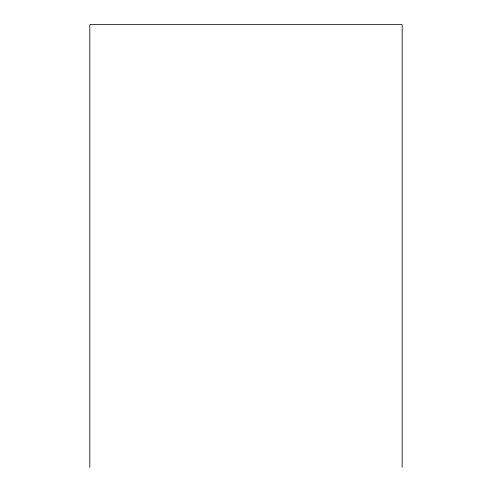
<?xml version="1.0" encoding="UTF-8"?>
<svg xmlns="http://www.w3.org/2000/svg" width="492" height="492" viewBox="0 0 492 492"><rect width="100%" height="100%" fill="white"/><g stroke="black" fill="none" stroke-linecap="round" stroke-linejoin="round"><path stroke-width="0.74" d="M402.173 467.4L402.173 24.6L89.827 24.6L89.827 467.4"/></g></svg>
